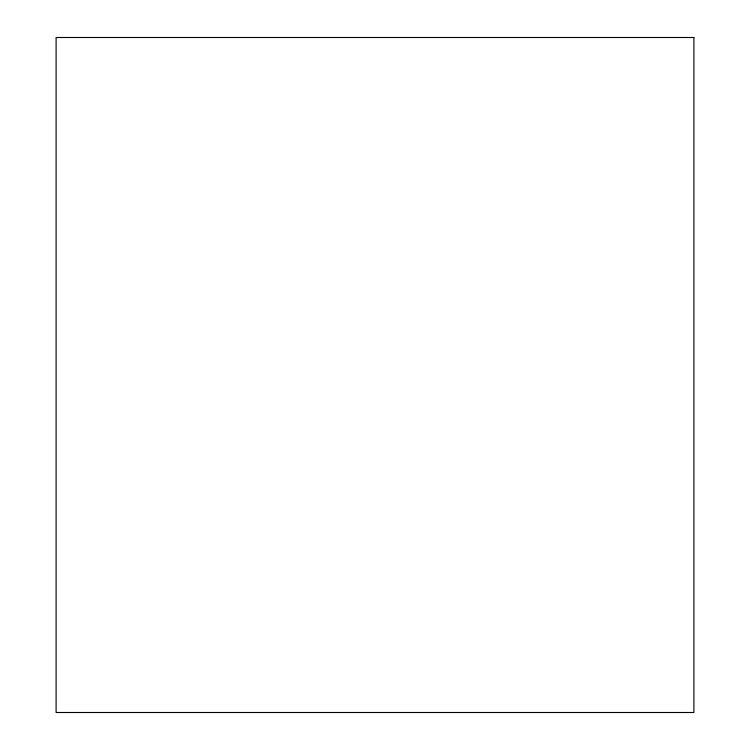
<?xml version="1.0" encoding="UTF-8"?>
<svg xmlns="http://www.w3.org/2000/svg" width="750" height="750" viewBox="0 0 750 750"><rect width="100%" height="100%" fill="white"/><g stroke="black" fill="none" stroke-linecap="round" stroke-linejoin="round"><path stroke-width="1.12" d="M693.9 37.5L56.1 37.5L56.1 712.5L693.9 712.5L693.9 37.5"/></g></svg>
